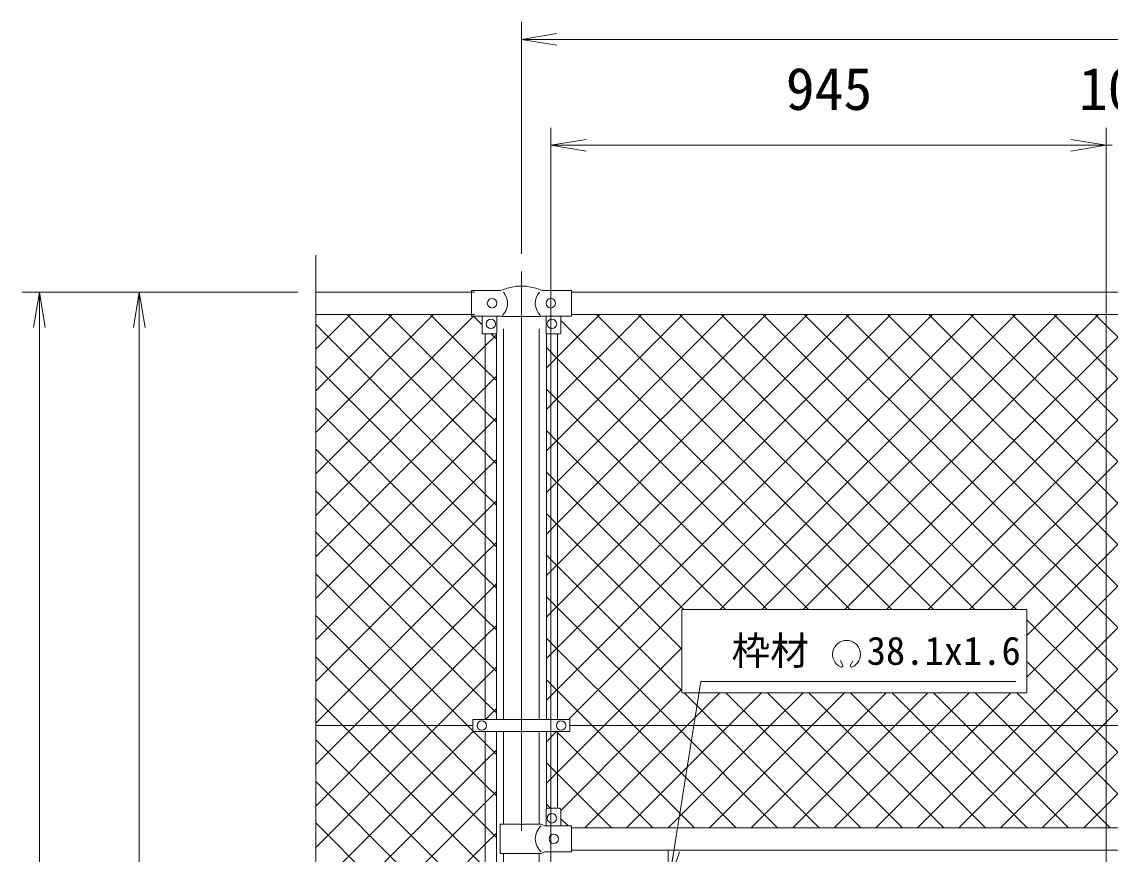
# Model space of a CAD drawing. Units: millimetres, scale not verified. Extents: x -6299 to 6301, y -4455 to 4455.
# Drawn here: x 203 to 2055, y 937 to 2354 of the extents above; entities that cross this region are included whole.
import ezdxf
from ezdxf.enums import TextEntityAlignment as Align

# ---------------------------------------------------------------- set-up
doc = ezdxf.new("R2010")
doc.units = ezdxf.units.MM
doc.header["$LTSCALE"] = 30
doc.linetypes.add('USER1', pattern=[50.8, 31.75, -6.35, 6.35, -6.35])
for name, color, linetype, lineweight in [('0-0_D-STR-TXT', 7, 'Continuous', 9), ('0-3_D-BMK', 2, 'USER1', 13), ('0-4_D-STR1', 1, 'Continuous', 18), ('0-5_D-STR3', 3, 'Continuous', 13), ('0-9_D-STR-DIM', 7, 'Continuous', 9), ('0-A_0', 7, 'Continuous', 9), ('0-B_D-STR2', 7, 'Continuous', 9), ('0-C_Defpoints', 8, 'Continuous', 18)]:
    doc.layers.add(name, color=color, linetype=linetype, lineweight=lineweight)
doc.styles.add('ＭＳ ゴシック', font='')
doc.styles.get('ＭＳ ゴシック').set_extended_font_data('MS Gothic')

# ---------------------------------------------------------------- blocks, each defined once
blk = doc.blocks.new('_Open')
at = {"layer": '0-A_0'}
blk.add_line((-30, 5), (0, 0), dxfattribs=at)
blk.add_lwpolyline([(-30, -5), (0, 0), (-30, 0)], dxfattribs=at)

msp = doc.modelspace()

# ---------------------------------------------------------------- linework, layer by layer
at = {"layer": '0-0_D-STR-TXT'}
for p, q in [((1600.11, 1258.22), (1596.29, 1266.43)), ((1612.7, 1258.21), (1617.23, 1266.05))]:
    msp.add_line(p, q, dxfattribs=at)
msp.add_lwpolyline([(1894.66, 1230.93), (1358.45, 1230.93), (1303.51, 885.37)], dxfattribs=at)
for centre, radius, start, end in [((1606.41, 1277.1), 23.75, 292.92895, 245.65759), ((1597.66, 1257.76), 2.5, 245.55066, 10.6575), ((1615.16, 1257.75), 2.5, 169.34241, 276.63708)]:
    msp.add_arc(centre, radius, start, end, dxfattribs=at)
at = {"layer": '0-3_D-BMK'}
msp.add_line((1053.33, 1929.08), (1053.33, -1466.74), dxfattribs=at)
at = {"layer": '0-4_D-STR1'}
for p, q in [((973.33, 1893.84), (703.33, 1893.84)), ((1138.33, 1893.84), (2968.33, 1893.84)), ((973.33, 1855.84), (703.33, 1855.84)), ((1138.33, 1855.74), (2968.33, 1855.74)), ((1023.08, 1831.54), (1023.08, 1166.14)), ((1083.58, 1831.54), (1083.58, 1166.14)), ((1023.08, 1145.54), (1023.08, 987.94)), ((1083.58, 1145.54), (1083.58, 987.94)), ((2968.33, 981.84), (1138.33, 981.84)), ((1023.08, 937.94), (1023.08, 711.34)), ((1083.58, 937.94), (1083.58, 711.34)), ((2968.33, 943.84), (1138.33, 943.84))]:
    msp.add_line(p, q, dxfattribs=at)
at = {"layer": '0-5_D-STR3'}
for p, q in [((968.33, 1896.84), (1017.55, 1896.84)), ((968.33, 1852.84), (968.33, 1896.84)), ((1089.11, 1896.84), (1138.33, 1896.84)), ((1138.33, 1852.84), (1138.33, 1896.84)), ((968.33, 1852.84), (1018.53, 1852.84)), ((986.33, 1852.84), (986.33, 1823.84)), ((1011.33, 1852.84), (1011.33, 1823.84)), ((1019.53, 1852.34), (1018.53, 1852.84)), ((1019.53, 1852.34), (1087.13, 1852.34)), ((1087.13, 1852.34), (1088.13, 1852.84)), ((1088.13, 1852.84), (1138.33, 1852.84)), ((1095.33, 1852.84), (1095.33, 1823.84)), ((1120.33, 1852.84), (1120.33, 1823.84)), ((1010.33, 1822.84), (987.33, 1822.84)), ((991.83, 1822.84), (991.83, 1166.14)), ((1010.83, 1822.97), (1010.83, 1166.14)), ((1095.83, 1166.14), (1095.83, 1822.97)), ((1096.33, 1822.84), (1119.33, 1822.84)), ((1114.83, 1166.14), (1114.83, 1822.84)), ((970.83, 1155.84), (703.33, 1155.84)), ((970.83, 1166.14), (1135.83, 1166.14)), ((970.83, 1166.14), (970.83, 1145.54)), ((2970.83, 1155.84), (1135.33, 1155.84)), ((1135.83, 1166.14), (1135.83, 1145.54)), ((970.83, 1145.54), (1135.83, 1145.54)), ((991.83, 1145.54), (991.83, 429.34)), ((1010.83, 1145.54), (1010.83, 429.34)), ((1095.83, 1014.26), (1095.83, 1145.54)), ((1114.83, 1014.94), (1114.83, 1145.54)), ((1095.33, 1012.94), (1095.33, 984.94)), ((1097.33, 1014.94), (1118.33, 1014.94)), ((1120.33, 1012.94), (1120.33, 984.94)), ((1017.23, 987.94), (1087.13, 987.94)), ((1017.23, 987.94), (1017.23, 937.94)), ((1093.13, 984.94), (1087.13, 987.94)), ((1093.13, 984.94), (1138.33, 984.94)), ((1138.33, 940.94), (1138.33, 984.94)), ((1017.23, 937.94), (1087.13, 937.94)), ((1093.13, 940.94), (1087.13, 937.94)), ((1093.13, 940.94), (1138.33, 940.94))]:
    msp.add_line(p, q, dxfattribs=at)
for centre in [(1003.33, 1874.84), (1103.33, 1874.84), (1001.33, 1839.84), (1105.33, 1839.84), (985.83, 1155.84), (1120.83, 1155.84), (1105.33, 997.94), (1108.33, 962.94)]:
    msp.add_circle(centre, 8, dxfattribs=at)
for centre, radius, start, end in [((1017.55, 1904.84), 8, 270, 296.9114), ((1000.94, 1874.84), 28.8, 314.1684, 41.01552), ((1053.33, 1821.38), 82.82, 67.15338, 112.84662), ((1105.72, 1874.84), 28.8, 138.98448, 225.8316), ((1089.11, 1904.84), 8, 243.0886, 270), ((987.33, 1823.84), 1, 180, 270), ((1010.33, 1823.84), 1, 270, 0), ((1096.33, 1823.84), 1, 180, 270), ((1119.33, 1823.84), 1, 270, 0), ((1097.33, 1012.94), 2, 90, 180), ((1118.33, 1012.94), 2, 0, 90), ((1105.72, 962.94), 28.8, 130.19176, 229.80824)]:
    msp.add_arc(centre, radius, start, end, dxfattribs=at)
at = {"layer": '0-9_D-STR-DIM'}
for p, q in [((1053.33, 1959.08), (1053.33, 2354.26)), ((1113.33, 2324.26), (2993.33, 2324.26)), ((1103.33, 860.84), (1103.33, 2173.84)), ((2048.33, 860.84), (2048.33, 2173.84)), ((2048.33, 860.84), (2048.33, 2173.84)), ((1988.33, 2143.84), (1163.33, 2143.84)), ((1988.33, 2143.84), (1928.33, 2143.84)), ((2048.33, 2143.84), (2058.33, 2143.84)), ((703.33, 444.49), (703.33, 1956.84)), ((673.33, 1893.84), (203.33, 1893.84)), ((673.33, 1893.84), (373.33, 1893.84)), ((233.33, -1046.16), (233.33, 1833.84)), ((403.33, -996.16), (403.33, 1833.84))]:
    msp.add_line(p, q, dxfattribs=at)
at = {"layer": '0-B_D-STR2'}
for p, q in [((703.33, 1796.56), (762.6, 1855.84)), ((703.33, 1725.85), (833.31, 1855.84)), ((703.33, 1655.14), (904.02, 1855.84)), ((703.33, 1584.43), (971.73, 1852.84)), ((991.83, 1620.72), (756.72, 1855.84)), ((991.83, 1691.44), (827.43, 1855.84)), ((991.83, 1762.15), (898.14, 1855.84)), ((986.33, 1838.36), (971.85, 1852.84)), ((1114.83, 1783.8), (1186.77, 1855.74)), ((1114.83, 1713.09), (1257.48, 1855.74)), ((1114.83, 1642.38), (1328.19, 1855.74)), ((1114.83, 1571.67), (1398.9, 1855.74)), ((1114.83, 1500.96), (1469.61, 1855.74)), ((1114.83, 1430.25), (1540.32, 1855.74)), ((1114.83, 1359.54), (1611.03, 1855.74)), ((1114.83, 1288.83), (1681.74, 1855.74)), ((1114.83, 1218.12), (1752.45, 1855.74)), ((1133.56, 1166.14), (1823.16, 1855.74)), ((1683.45, 1353.37), (1181.08, 1855.74)), ((1754.16, 1353.37), (1251.79, 1855.74)), ((1824.87, 1353.37), (1322.5, 1855.74)), ((1391.5, 1353.37), (1893.87, 1855.74)), ((1895.58, 1353.37), (1393.21, 1855.74)), ((1462.21, 1353.37), (1964.58, 1855.74)), ((2163.82, 1155.84), (1463.92, 1855.74)), ((1532.92, 1353.37), (2035.29, 1855.74)), ((2234.53, 1155.84), (1534.63, 1855.74)), ((1603.63, 1353.37), (2106.01, 1855.74)), ((2305.24, 1155.84), (1605.34, 1855.74)), ((1674.35, 1353.37), (2176.72, 1855.74)), ((2273.84, 1257.95), (1676.05, 1855.74)), ((1745.06, 1353.37), (2247.43, 1855.74)), ((2273.84, 1328.66), (1746.76, 1855.74)), ((1815.77, 1353.37), (2318.14, 1855.74)), ((2319.85, 1353.37), (1817.48, 1855.74)), ((1886.48, 1353.37), (2388.85, 1855.74)), ((2390.56, 1353.37), (1888.19, 1855.74)), ((1901.08, 1155.84), (2600.98, 1855.74)), ((1913.01, 1309.19), (2459.56, 1855.74)), ((1913.01, 1238.48), (2530.27, 1855.74)), ((2461.27, 1353.37), (1958.9, 1855.74)), ((1971.79, 1155.84), (2671.69, 1855.74)), ((2531.98, 1353.37), (2029.61, 1855.74)), ((2042.5, 1155.84), (2742.4, 1855.74)), ((991.83, 1550.01), (703.33, 1838.51)), ((1612.74, 1353.37), (1120.33, 1845.78)), ((991.83, 1802.22), (1010.83, 1821.22)), ((1010.83, 1813.86), (1001.85, 1822.84)), ((703.33, 1513.72), (991.83, 1802.22)), ((1114.83, 1780.57), (1095.83, 1799.57)), ((1095.83, 1764.8), (1114.83, 1783.8)), ((1542.03, 1353.37), (1114.83, 1780.57)), ((991.83, 1479.3), (703.33, 1767.8)), ((1010.83, 1743.15), (991.83, 1762.15)), ((991.83, 1731.51), (1010.83, 1750.51)), ((703.33, 1443.01), (991.83, 1731.51)), ((1114.83, 1709.86), (1095.83, 1728.86)), ((1095.83, 1694.09), (1114.83, 1713.09)), ((1471.32, 1353.37), (1114.83, 1709.86)), ((991.83, 1408.59), (703.33, 1697.09)), ((1010.83, 1672.44), (991.83, 1691.44)), ((991.83, 1660.8), (1010.83, 1679.8)), ((703.33, 1372.3), (991.83, 1660.8)), ((1114.83, 1639.15), (1095.83, 1658.15)), ((1095.83, 1623.38), (1114.83, 1642.38)), ((1400.61, 1353.37), (1114.83, 1639.15)), ((991.83, 1337.88), (703.33, 1626.38)), ((1010.83, 1601.72), (991.83, 1620.72)), ((991.83, 1590.09), (1010.83, 1609.09)), ((703.33, 1301.59), (991.83, 1590.09)), ((1114.83, 1568.44), (1095.83, 1587.44)), ((991.83, 1267.17), (703.33, 1555.67)), ((1095.83, 1552.67), (1114.83, 1571.67)), ((1329.9, 1353.37), (1114.83, 1568.44)), ((1010.83, 1531.01), (991.83, 1550.01)), ((991.83, 1519.38), (1010.83, 1538.38)), ((703.33, 1230.88), (991.83, 1519.38)), ((1114.83, 1497.72), (1095.83, 1516.72)), ((1095.83, 1481.96), (1114.83, 1500.96)), ((991.83, 1196.46), (703.33, 1484.96)), ((1326.49, 1286.06), (1114.83, 1497.72)), ((1010.83, 1460.3), (991.83, 1479.3)), ((991.83, 1448.67), (1010.83, 1467.67)), ((703.33, 1160.17), (991.83, 1448.67)), ((1114.83, 1427.01), (1095.83, 1446.01)), ((1095.83, 1411.25), (1114.83, 1430.25)), ((1326.49, 1215.35), (1114.83, 1427.01)), ((1010.83, 1389.59), (991.83, 1408.59)), ((991.83, 1377.96), (1010.83, 1396.96)), ((769.71, 1155.84), (991.83, 1377.96)), ((1114.83, 1356.3), (1095.83, 1375.3)), ((1095.83, 1340.54), (1114.83, 1359.54)), ((1315.29, 1155.84), (1114.83, 1356.3)), ((891.03, 1155.84), (703.33, 1343.54)), ((1010.83, 1318.88), (991.83, 1337.88)), ((2093.11, 1155.84), (1913.01, 1335.94)), ((991.83, 1307.25), (1010.83, 1326.25)), ((840.42, 1155.84), (991.83, 1307.25)), ((1114.83, 1285.59), (1095.83, 1304.59)), ((1095.83, 1269.83), (1114.83, 1288.83)), ((1244.58, 1155.84), (1114.83, 1285.59)), ((820.32, 1155.84), (703.33, 1272.83)), ((1010.83, 1248.17), (991.83, 1267.17)), ((2022.4, 1155.84), (1913.01, 1265.23)), ((991.83, 1236.54), (1010.83, 1255.54)), ((911.13, 1155.84), (991.83, 1236.54)), ((1114.83, 1214.88), (1095.83, 1233.88)), ((1095.83, 1199.12), (1114.83, 1218.12)), ((1173.87, 1155.84), (1114.83, 1214.88)), ((1386, 1155.84), (1330.4, 1211.44)), ((1335.39, 1155.84), (1391, 1211.44)), ((1456.72, 1155.84), (1401.11, 1211.44)), ((1406.11, 1155.84), (1461.71, 1211.44)), ((1527.43, 1155.84), (1471.82, 1211.44)), ((1476.82, 1155.84), (1532.42, 1211.44)), ((1598.14, 1155.84), (1542.53, 1211.44)), ((1547.53, 1155.84), (1603.13, 1211.44)), ((1668.85, 1155.84), (1613.25, 1211.44)), ((1618.24, 1155.84), (1673.84, 1211.44)), ((1739.56, 1155.84), (1683.96, 1211.44)), ((1688.95, 1155.84), (1744.55, 1211.44)), ((1759.66, 1155.84), (1815.26, 1211.44)), ((1880.98, 1155.84), (1825.38, 1211.44)), ((1830.37, 1155.84), (1885.97, 1211.44)), ((1951.69, 1155.84), (1896.09, 1211.44)), ((749.61, 1155.84), (703.33, 1202.12)), ((1010.83, 1177.46), (991.83, 1196.46)), ((992.14, 1166.14), (1010.83, 1184.83)), ((703.33, 1089.46), (769.71, 1155.84)), ((703.33, 1018.75), (840.42, 1155.84)), ((703.33, 948.04), (911.13, 1155.84)), ((991.83, 913.62), (749.61, 1155.84)), ((991.83, 984.33), (820.32, 1155.84)), ((991.83, 1055.04), (891.03, 1155.84)), ((1161.39, 981.84), (1335.39, 1155.84)), ((1347.87, 981.84), (1173.87, 1155.84)), ((1232.11, 981.84), (1406.11, 1155.84)), ((1418.58, 981.84), (1244.58, 1155.84)), ((1302.82, 981.84), (1476.82, 1155.84)), ((1489.29, 981.84), (1315.29, 1155.84)), ((1373.53, 981.84), (1547.53, 1155.84)), ((1560, 981.84), (1386, 1155.84)), ((1444.24, 981.84), (1618.24, 1155.84)), ((1630.72, 981.84), (1456.72, 1155.84)), ((1514.95, 981.84), (1688.95, 1155.84)), ((1701.43, 981.84), (1527.43, 1155.84)), ((1585.66, 981.84), (1759.66, 1155.84)), ((1772.14, 981.84), (1598.14, 1155.84)), ((1656.37, 981.84), (1830.37, 1155.84)), ((1842.85, 981.84), (1668.85, 1155.84)), ((1727.08, 981.84), (1901.08, 1155.84)), ((1913.56, 981.84), (1739.56, 1155.84)), ((1797.79, 981.84), (1971.79, 1155.84)), ((1868.5, 981.84), (2042.5, 1155.84)), ((2054.98, 981.84), (1880.98, 1155.84)), ((1939.21, 981.84), (2113.21, 1155.84)), ((2125.69, 981.84), (1951.69, 1155.84)), ((2009.92, 981.84), (2183.92, 1155.84)), ((2196.4, 981.84), (2022.4, 1155.84)), ((703.33, 877.33), (971.54, 1145.54)), ((991.83, 842.91), (703.33, 1131.41)), ((1095.83, 1128.4), (1112.96, 1145.54)), ((991.83, 1095.12), (1010.83, 1114.12)), ((703.33, 806.62), (991.83, 1095.12)), ((991.83, 772.2), (703.33, 1060.7)), ((1010.83, 1036.04), (991.83, 1055.04)), ((991.83, 1024.4), (1010.83, 1043.4)), ((703.33, 735.9), (991.83, 1024.4)), ((1102.64, 1014.94), (1095.83, 1021.75)), ((991.83, 701.49), (703.33, 989.99)), ((1010.83, 965.33), (991.83, 984.33)), ((1132.64, 984.94), (1120.33, 997.25)), ((991.83, 953.69), (1010.83, 972.69)), ((703.33, 665.19), (991.83, 953.69))]:
    msp.add_line(p, q, dxfattribs=at)
for points in [[(970.83, 1146.75), (961.74, 1155.84), (703.33, 1414.25)], [(1095.83, 1057.69), (1114.83, 1076.69), (1193.97, 1155.84), (1326.49, 1288.35)], [(1120.33, 1011.48), (1264.68, 1155.84), (1326.49, 1217.64)], [(1984.27, 981.84), (1810.27, 1155.84), (1754.67, 1211.44)], [(1010.83, 1106.75), (991.83, 1125.75), (972.04, 1145.54)], [(1277.16, 981.84), (1114.83, 1144.17), (1113.46, 1145.54)], [(1206.45, 981.84), (1114.83, 1073.46), (1095.83, 1092.46)]]:
    msp.add_lwpolyline(points, dxfattribs=at)
at = {"layer": '0-C_Defpoints'}
msp.add_lwpolyline([(1913.01, 1353.37), (1326.49, 1353.37), (1326.49, 1211.44), (1913.01, 1211.44)], close=True, dxfattribs=at)

# ---------------------------------------------------------------- block references
at = {"layer": '0-0_D-STR-TXT', "xscale": 2, "yscale": 2, "rotation": 260.96479}
msp.add_blockref('_Open', (1303.19, 883.4), dxfattribs=at)
at = {"layer": '0-9_D-STR-DIM', "xscale": 2, "yscale": 2}
for p, rotation in [((1053.33, 2324.26), 180), ((1103.33, 2143.84), 180), ((233.33, 1893.84), 90), ((403.33, 1893.84), 90)]:
    msp.add_blockref('_Open', p, dxfattribs=dict(at, rotation=rotation))
msp.add_blockref('_Open', (2048.33, 2143.84), dxfattribs=at)
msp.add_blockref('_Open', (2048.33, 2143.84), dxfattribs=at)

# ---------------------------------------------------------------- texts
at = {"layer": '0-0_D-STR-TXT', "style": 'ＭＳ ゴシック'}
msp.add_text('枠材 \u300038.1x1.6', height=48.17, dxfattribs=at).set_placement((1410.9, 1244.79), align=Align.BOTTOM_LEFT)
at = {"layer": '0-9_D-STR-DIM', "style": 'ＭＳ ゴシック'}
for s, p in [('945', (1503.12, 2182.44)), ('10', (2001.73, 2182.44))]:
    msp.add_text(s, height=72.14, dxfattribs=at).set_placement(p, align=Align.BOTTOM_LEFT)

doc.saveas('drawing.dxf')
